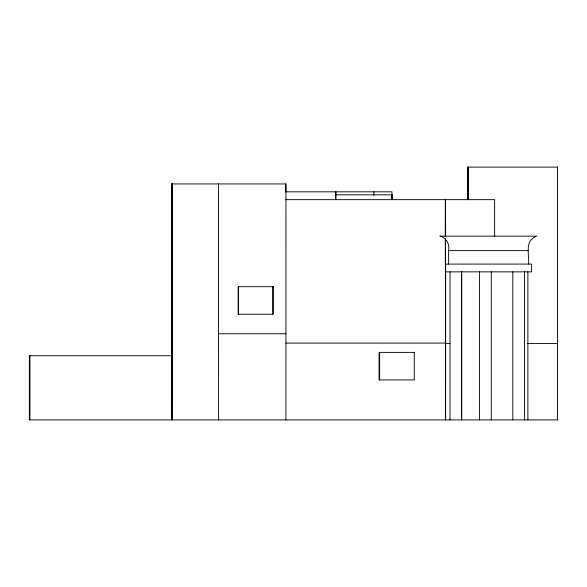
<?xml version="1.0" encoding="UTF-8"?>
<svg xmlns="http://www.w3.org/2000/svg" width="587" height="587" viewBox="0 0 587 587"><rect width="100%" height="100%" fill="white"/><g stroke="black" fill="none" stroke-linecap="round" stroke-linejoin="round"><path stroke-width="0.88" d="M535.652 236.627C524.44 240.941 529.459 255.484 528.601 264.084M557.65 167.112L467.641 167.112L467.641 199.653M171.411 183.944L285.95 183.944L285.92 419.888M285.656 191.824L391.933 191.824L391.933 199.653M335.441 194.825L392.197 194.825L392.197 199.653M285.913 199.653L494.621 199.653L494.621 236.15M439.927 236.15L537.127 236.15M528.601 250.62L448.453 250.62C449.385 247.09 448.585 243.179 446.34 240.303M445.438 264.084L531.617 264.084L531.617 271.862L445.438 271.862M218.584 333.754L285.95 333.754M285.92 343.087L445.43 343.087M445.636 343.424L449.95 343.424M527.339 343.424L557.65 343.424M171.94 355.722L29.35 355.722L29.35 419.888L557.65 419.888M445.379 236.282L445.43 199.653M557.518 167.112L557.518 419.888M527.889 271.862L527.889 419.888M524.492 271.862L524.492 419.888M512.818 271.862L512.818 419.888M491.304 271.862L491.304 419.888M479.447 271.862L479.447 419.888M468.345 167.112L468.345 199.653M467.773 167.112L467.773 199.653M461.676 271.862L461.676 419.888M461.602 271.862L461.602 419.888M450.016 271.862L450.016 419.888M448.629 250.62L448.629 264.084M445.636 264.084L445.636 419.888M445.408 419.888L445.43 239.085L444.322 238.139A11.667 11.667 0 0 0 440.155 236.15M445.328 199.653L445.328 236.209M445.328 238.953L445.328 264.539M392.094 194.825L392.094 199.653M379.628 352.391L379.628 379.936M373.904 191.824L373.904 195.302M335.874 191.824L335.874 199.653M335.683 191.824L335.683 199.653M335.588 191.824L335.588 194.825M285.774 183.944L285.774 191.824M272.808 286.698L272.808 314.236M238.571 286.698L238.571 314.236M218.518 183.944L218.584 419.888M172.292 183.944L172.292 419.888M172.182 183.944L172.182 419.888M171.529 183.944L171.411 419.888M29.944 355.722L29.944 419.888M273.212 286.698L238.168 286.698L238.168 314.236L273.212 314.236L273.212 286.698M414.268 352.391L379.07 352.391L379.07 379.936L414.268 379.936L414.268 352.391"/></g></svg>
